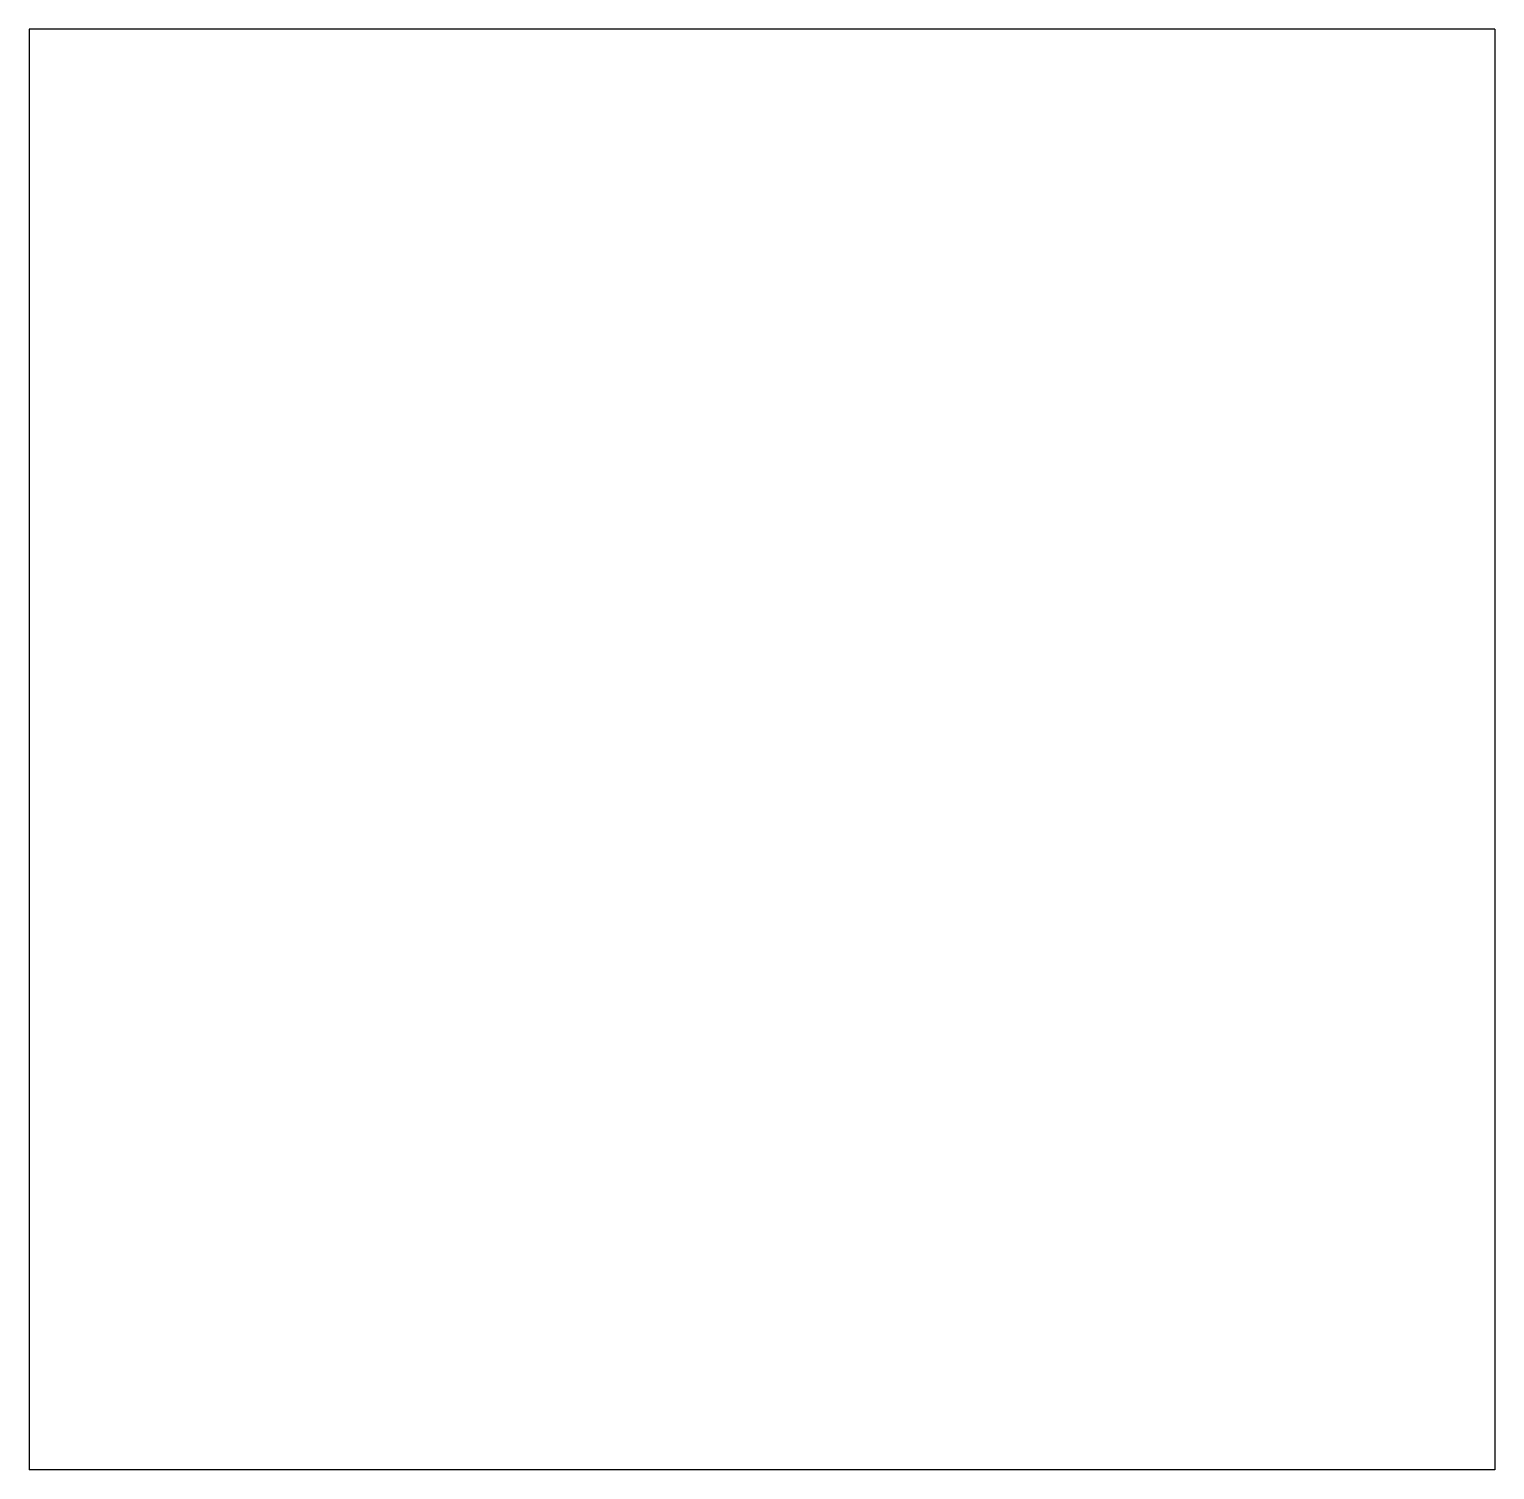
# Model space of a CAD drawing. Extents: x -321 to 0, y -158 to 158.
import ezdxf

# ---------------------------------------------------------------- set-up
doc = ezdxf.new("R2010")
doc.units = 0
doc.header["$MEASUREMENT"] = 0
doc.layers.add('MODELSKETCH_VISIBLE', color=7, linetype='CONTINUOUS')

msp = doc.modelspace()

# ---------------------------------------------------------------- linework, layer by layer
at = {"layer": 'MODELSKETCH_VISIBLE'}
for p, q in [((0, 157.8), (-321.23, 157.8)), ((-321.23, 157.8), (-321.23, -157.8)), ((0, 157.8), (0, -157.8)), ((0, -157.8), (-321.23, -157.8))]:
    msp.add_line(p, q, dxfattribs=at)

doc.saveas('drawing.dxf')
